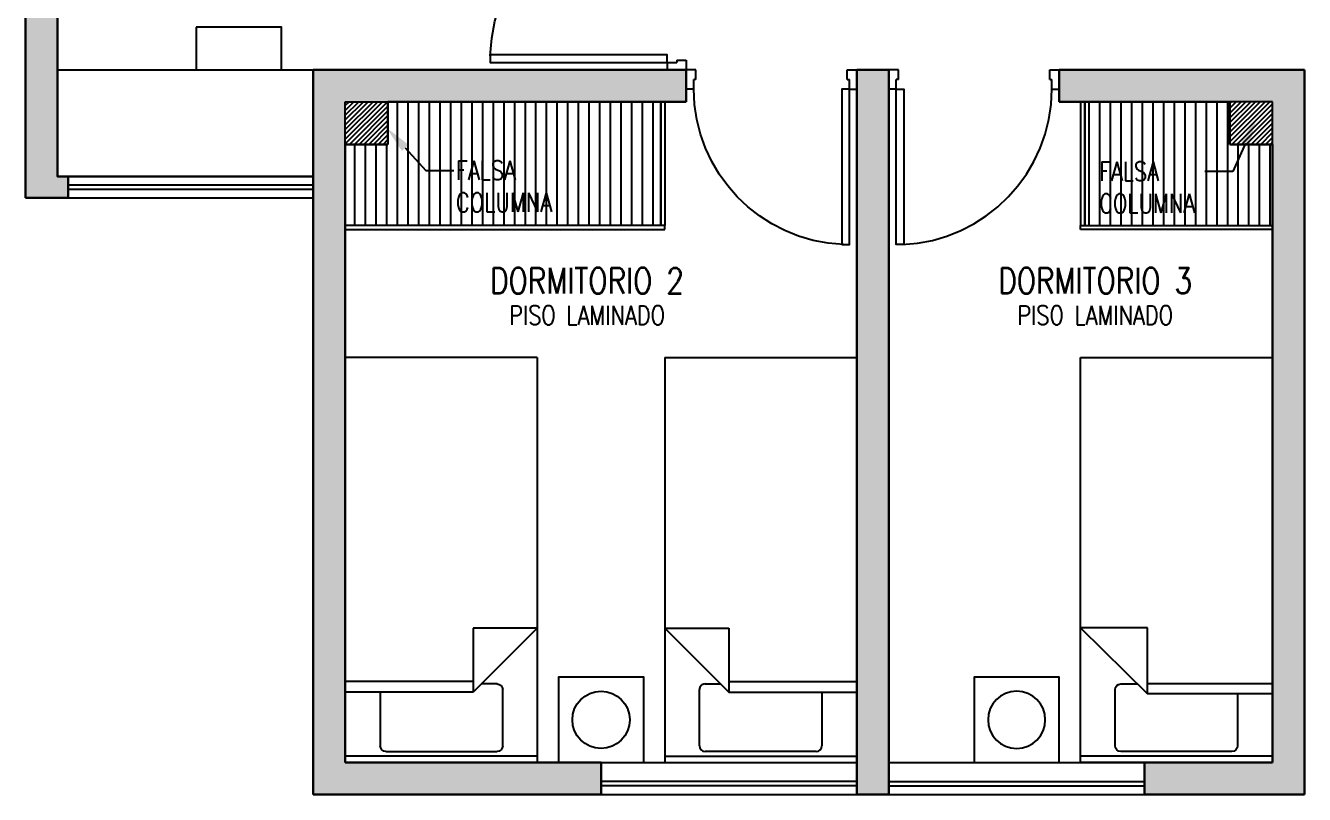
# Model space of a CAD drawing. Header units: millimetres. Extents: x 98 to 155, y -181 to 127.
# Drawn here: x 101.64 to 107.64, y 14.15 to 17.76 of the extents above; entities that cross this region are included whole.
import ezdxf
from ezdxf import colors
from ezdxf.entities.mleader import LeaderData, LeaderLine
from ezdxf.enums import TextEntityAlignment as Align
from ezdxf.math import Vec2, Vec3

# ---------------------------------------------------------------- set-up
doc = ezdxf.new("R2010")
doc.units = ezdxf.units.MM
doc.header["$LTSCALE"] = 15
doc.linetypes.add('HIDDEN2', pattern=[0.1875, 0.125, -0.0625])
doc.linetypes.add('X-REF_DP_Arquitectura$0$HIDDEN', pattern=[0.375, 0.25, -0.125])
doc.layers.get('0').update_dxf_attribs({"color": 250})
for name, color, linetype in [('A-HATCH', 250, 'Continuous'), ('A-MOBILIARIO', 250, 'Continuous'), ('A-MURO BAJO', 250, 'Continuous'), ('A-TEXTO-ACABADO PISO', 250, 'Continuous'), ('A_50_TextoAmbiente', 252, 'Continuous'), ('A_50_TextoIndicaciones', 250, 'Continuous'), ('A_50_Vigas', 250, 'X-REF_DP_Arquitectura$0$HIDDEN'), ('A_60_HatchEstructuras', 250, 'Continuous'), ('DLP_MOBILIARIO FIJO', 250, 'Continuous')]:
    doc.layers.add(name, color=color, linetype=linetype)
doc.layers.add('A-MUROS', color=252, linetype='Continuous', lineweight=30)
doc.layers.add('A_20_Estructuras', color=250, linetype='Continuous', lineweight=18)
doc.styles.add('ROMANS', font='romans.shx', dxfattribs={"width": 0.8})

# ---------------------------------------------------------------- blocks, each defined once
blk = doc.blocks.new('EF-TP')
at = {"layer": 'A_60_HatchEstructuras'}
h = blk.add_hatch(color=256, dxfattribs=at)
h.dxf.hatch_style = 1
h.paths.add_polyline_path([(-1.2, -7), (1.6, -7), (1.6, -7.6), (1.75, -7.6), (1.75, -7), (4.5, -7), (4.5, -9.55), (4.65, -9.55), (4.65, -7), (7.5001, -7), (7.5001, -6.85), (4.65, -6.85), (4.65, -4.3), (4.5, -4.3), (4.5, -6.85), (1.75, -6.85), (1.75, -6.25), (1.6, -6.25), (1.6, -6.85), (-1.2, -6.85), (-1.2, -2.9), (-1.15, -2.9), (-1.15, -2.8), (-1.35, -2.8), (-1.35, -11.05), (-1.15, -11.05), (-1.15, -10.95), (-1.2, -10.95)])
h.paths.add_polyline_path([(1.75, -8.35), (1.6, -8.35), (1.6, -9.55), (3.75, -9.55), (3.75, -9.4), (3.3, -9.4), (3.3, -7.8), (3.1, -7.8), (3.1, -9.4), (1.75, -9.4)], flags=17)
h.paths.add_polyline_path([(3.3, -4.45), (3.75, -4.45), (3.75, -4.3), (1.6, -4.3), (1.6, -5.5), (1.7468, -5.5), (1.75, -5.5), (1.75, -4.45), (3.1, -4.45), (3.1, -6.05), (3.3, -6.05)], flags=17)
h = blk.add_hatch(color=256, dxfattribs=at)
h.dxf.hatch_style = 1
h.paths.add_polyline_path([(1.75, -10.45), (0, -10.45), (0, -13.85), (1.35, -13.85), (1.35, -13.7), (0.15, -13.7), (0.15, -10.6), (1.75, -10.6)])
h.paths.add_polyline_path([(2.7, -10.45), (2.55, -10.45), (2.55, -13.85), (2.7, -13.85)])
h.paths.add_polyline_path([(4.65, -10.45), (3.5, -10.45), (3.5, -10.6), (4.5, -10.6), (4.5, -13.7), (3.9, -13.7), (3.9, -13.85), (4.65, -13.85)])
at = {"layer": 'A_20_Estructuras'}
blk.add_lwpolyline([(-1.35, -2.8), (-1.35, -11.05), (-1.15, -11.05), (-1.15, -10.95), (-1.2, -10.95), (-1.2, -7), (1.6, -7), (1.6, -7.6), (1.75, -7.6), (1.75, -7), (4.5, -7), (4.5, -9.55), (4.65, -9.55), (4.65, -7), (7.5001, -7), (7.5001, -6.85)], dxfattribs=at)
for points in [[(1.75, -10.45), (0, -10.45), (0, -13.85), (1.35, -13.85), (1.35, -13.7), (0.15, -13.7), (0.15, -10.6), (1.75, -10.6)], [(2.7, -10.45), (2.55, -10.45), (2.55, -13.85), (2.7, -13.85)], [(4.65, -10.45), (3.5, -10.45), (3.5, -10.6), (4.5, -10.6), (4.5, -13.7), (3.9, -13.7), (3.9, -13.85), (4.65, -13.85)]]:
    blk.add_lwpolyline(points, close=True, dxfattribs=at)
at = {"layer": 'A_50_Vigas'}
for p, q in [((-1.15, -11.05), (0, -11.05)), ((1.35, -13.85), (2.55, -13.85)), ((2.7, -13.85), (3.9, -13.85))]:
    blk.add_line(p, q, dxfattribs=at)
blk = doc.blocks.new('pisos superiores')
at = {"layer": 'A-MOBILIARIO'}
blk.add_lwpolyline([(-25.6, -9.975), (-25.6, -10.475), (-26.8001, -10.475), (-26.8001, -9.975)], close=True, dxfattribs=at)
at = {"layer": 'A-MUROS'}
for p, q in [((-26.95, -2.325, 0), (-26.95, -10.575, 0)), ((-26.95, -10.575, 0), (-26.75, -10.575, 0))]:
    blk.add_line(p, q, dxfattribs=at)
at = {"layer": 'A-MUROS', "elevation": 0}
blk.add_lwpolyline([(-26.75, -10.575), (-26.75, -10.475), (-26.8, -10.475), (-26.8, -6.525)], dxfattribs=at)
blk = doc.blocks.new('A$C77AB7FBD')
at = {"linetype": 'Continuous'}
for p, q in [((0, 0), (0, 1.9)), ((0.9, 1.9), (0, 1.9)), ((0.9, 1.87), (0, 1.87)), ((0.9, 0), (0.9, 1.9)), ((0.164, 1.57), (0.164, 1.8219)), ((0.1908, 1.8487), (0.7119, 1.8487)), ((0.7386, 1.8219), (0.7386, 1.5585)), ((0.6, 1.57), (0, 1.57)), ((0.6, 1.27), (0.6, 1.57)), ((0.9, 1.27), (0.6, 1.57)), ((0.6, 1.52), (0, 1.52)), ((0.7119, 1.5317), (0.6383, 1.5317)), ((0.9, 1.27), (0.6, 1.27)), ((0.9, 0), (0, 0))]:
    blk.add_line(p, q, dxfattribs=at)
for centre, start, end in [((0.1908, 1.8219), 90, 180), ((0.7119, 1.8219), 0, 90), ((0.7119, 1.5585), 270, 0)]:
    blk.add_arc(centre, 0.0267, start, end, dxfattribs=at)
blk = doc.blocks.new('A$C2EBA15F5')
blk.add_lwpolyline([(0, 0.4), (0, 0), (0.4, 0), (0.4, 0.4)], close=True)
blk.add_circle((0.2, 0.2), 0.1344)
blk = doc.blocks.new('CAMA PROYECCION')
for p, q in [((37.495, 40.6423, 0), (37.495, 38.771, 0)), ((38.3949, 40.6423, 0), (37.495, 40.6423, 0)), ((38.3949, 38.771, 0), (38.3949, 40.6423, 0)), ((38.0806, 39.3741, 0), (38.3949, 39.3741, 0)), ((38.3949, 39.3741, 0), (38.0806, 39.0644, 0)), ((38.0806, 39.0644, 0), (38.0806, 39.3741, 0)), ((38.0806, 39.1133, 0), (37.495, 39.1133, 0)), ((37.495, 39.0644, 0), (38.0806, 39.0644, 0)), ((37.659, 39.0644, 0), (37.659, 38.8203, 0)), ((38.2069, 39.1106, 0), (38.1275, 39.1106, 0)), ((38.2336, 38.8203, 0), (38.2336, 39.0838, 0)), ((37.495, 38.7423, 0), (37.495, 38.9974, 0)), ((38.3949, 38.7423, 0), (38.3949, 38.9974, 0)), ((37.495, 38.771, 0), (38.3949, 38.771, 0)), ((37.6857, 38.7936, 0), (38.2069, 38.7936, 0)), ((37.495, 38.7423, 0), (38.3949, 38.7423, 0))]:
    blk.add_line(p, q)
at = {"elevation": 0}
blk.add_lwpolyline([(38.495, 38.7423), (38.495, 39.1423), (38.895, 39.1423), (38.895, 38.7423)], close=True, dxfattribs=at)
blk.add_circle((38.695, 38.9423, 0), 0.1344)
for centre, start, end in [((38.2069, 39.0838, 0), 0, 90), ((37.6857, 38.8203, 0), 180, 270), ((38.2069, 38.8203, 0), 270, 0)]:
    blk.add_arc(centre, 0.0267, start, end)
blk = doc.blocks.new('*U145')
for p, q in [((0.01, 0.855), (0.01, 0.9)), ((0.055, 0.855), (0.01, 0.855)), ((0.1, 0.865), (0.055, 0.865)), ((0.055, 0.855), (0.055, 0.865)), ((0.1, 0.865), (0.1, 0.9)), ((0.055, 0.045), (0.01, 0.045)), ((0.01, 0.045), (0.01, 0)), ((0.055, 0.045), (0.055, 0.035)), ((0.1, 0.035), (0.055, 0.035)), ((0.1, 0.035), (0.1, 0))]:
    blk.add_line(p, q)
blk.add_lwpolyline([(0.93, 0.07), (0.93, 0.035), (0.1, 0.035), (0.1, 0.07)], close=True)
at = {"linetype": 'HIDDEN2'}
blk.add_arc((0.0995, 0.0339), 0.8311, 2.23015, 89.96723, dxfattribs=at)
blk = doc.blocks.new('*U144')
for p, q in [((0.01, 0.755), (0.01, 0.8)), ((0.1, 0.765), (0.1, 0.8)), ((0.055, 0.755), (0.01, 0.755)), ((0.1, 0.765), (0.055, 0.765)), ((0.055, 0.755), (0.055, 0.765)), ((0.055, 0.045), (0.01, 0.045)), ((0.01, 0.045), (0.01, 0)), ((0.055, 0.045), (0.055, 0.035)), ((0.1, 0.035), (0.055, 0.035)), ((0.1, 0.035), (0.1, 0))]:
    blk.add_line(p, q)
blk.add_lwpolyline([(0.83, 0.07), (0.83, 0.035), (0.1, 0.035), (0.1, 0.07)], close=True)
at = {"linetype": 'HIDDEN2'}
blk.add_arc((0.0996, 0.034), 0.731, 2.23015, 89.96723, dxfattribs=at)
blk = doc.blocks.new('DPTO 65')
at = {"layer": 'A-HATCH'}
h = blk.add_hatch(dxfattribs=at)
h.set_pattern_fill('ANSI31', color=256, scale=0.005)
h.set_pattern_definition([(45, (-52.640968, -4.05), (-0.01122532, 0.01122532), [])])
h.paths.add_polyline_path([(-5.85, 3.95), (-5.65, 3.95), (-5.65, 3.75), (-5.85, 3.75)])
h = blk.add_hatch(dxfattribs=at)
h.set_pattern_fill('ANSI31', color=256, scale=0.005)
h.set_pattern_definition([(45, (-50.050001, -4.05), (-0.01122532, 0.01122532), [])])
h.paths.add_polyline_path([(-1.5, 3.95), (-1.7, 3.95), (-1.7, 3.75), (-1.5, 3.75)])
at = {"layer": 'DLP_MOBILIARIO FIJO'}
h = blk.add_hatch(dxfattribs=at)
h.set_pattern_fill('_USER', color=256, scale=0.05, angle=270, pattern_type=0)
h.set_pattern_definition([(270, (-65.03, 33.379965), (0.05, -9e-18), [])])
h.paths.add_polyline_path([(-5.85, 4.33), (-4.97, 4.33), (-4.97, 3.75), (-5.65, 3.75), (-5.65, 3.95), (-5.85, 3.95)])
h = blk.add_hatch(dxfattribs=at)
h.set_pattern_fill('_USER', color=256, scale=0.05, angle=270, pattern_type=0)
h.set_pattern_definition([(270, (-9542.434857, -4941.215817), (0.05, -9e-18), [])])
h.paths.add_polyline_path([(-1.5, 4.33), (-1.5, 3.95), (-1.7, 3.95), (-1.7, 3.75), (-2.98, 3.75), (-2.98, 4.33)])
at = {"layer": 'A-MOBILIARIO'}
blk.add_lwpolyline([(-0.8, 3.4), (-0.8, 3.6), (-1.2, 3.6), (-1.2, 3.4)], close=True, dxfattribs=at)
at = {"layer": 'A-MURO BAJO'}
for p, q in [((-4.05, 7), (-5.25, 7)), ((-2.7, 7), (-3.9, 7)), ((-4.05, 6.85), (-5.25, 6.85)), ((-2.7, 6.85), (-3.9, 6.85)), ((-0.2, 4.2), (-1.35, 4.2)), ((-0.2, 4.1), (-1.35, 4.1))]:
    blk.add_line(p, q, dxfattribs=at)
at = {"layer": 'A-MUROS'}
for p, q in [((-6, 7), (-5.25, 7)), ((-6, 3.6), (-6, 7)), ((-5.25, 6.85), (-5.25, 7)), ((-4.05, 7), (-3.9, 7)), ((-4.05, 3.6), (-4.05, 7)), ((-3.9, 3.6), (-3.9, 7)), ((-2.7, 7), (-1.35, 7)), ((-2.7, 6.85), (-2.7, 7)), ((-1.35, 3.6), (-1.35, 7)), ((-5.85, 6.85), (-5.25, 6.85)), ((-5.85, 3.95), (-5.85, 6.85)), ((-2.7, 6.85), (-1.5, 6.85)), ((-1.5, 3.95), (-1.5, 6.85)), ((-5.65, 3.95), (-5.85, 3.95)), ((-5.65, 3.75), (-5.65, 3.95)), ((-1.7, 3.75), (-1.7, 3.95)), ((-1.7, 3.95), (-1.5, 3.95)), ((-5.65, 3.75), (-4.85, 3.75)), ((-4.85, 3.6), (-4.85, 3.75)), ((-3.1, 3.75), (-1.7, 3.75)), ((-3.1, 3.6), (-3.1, 3.75)), ((-6, 3.6), (-4.85, 3.6)), ((-4.05, 3.6), (-3.9, 3.6)), ((-3.1, 3.6), (-1.35, 3.6))]:
    blk.add_line(p, q, dxfattribs=at)
at = {"layer": 'DLP_MOBILIARIO FIJO'}
for p, q in [((-4.05, 6.96), (-5.25, 6.96)), ((-4.05, 6.94), (-5.25, 6.94)), ((-3.9, 6.96), (-2.7, 6.96)), ((-3.9, 6.94), (-2.7, 6.94)), ((-0.2, 4.16), (-1.35, 4.16)), ((-0.2, 4.14), (-1.35, 4.14))]:
    blk.add_line(p, q, dxfattribs=at)
at = {"layer": 'DLP_MOBILIARIO FIJO', "elevation": 0}
for points in [[(-4.95, 4.35), (-4.95, 4.33), (-5.85, 4.33), (-5.85, 4.35)], [(-4.97, 3.75), (-4.95, 3.75), (-4.95, 4.33), (-4.97, 4.33)], [(-3, 4.35), (-3, 4.33), (-1.5, 4.33), (-1.5, 4.35)], [(-2.98, 3.75), (-3, 3.75), (-3, 4.33), (-2.98, 4.33)]]:
    blk.add_lwpolyline(points, close=True, dxfattribs=at)
at = {"layer": 'DLP_MOBILIARIO FIJO'}
for points in [[(-5.85, 3.75), (-4.97, 3.75), (-4.97, 4.33), (-5.85, 4.33)], [(-1.5, 3.75), (-2.98, 3.75), (-2.98, 4.33), (-1.5, 4.33)]]:
    blk.add_lwpolyline(points, close=True, dxfattribs=at)
at = {"layer": 'A-MOBILIARIO'}
for name, p, xscale, rotation in [('CAMA PROYECCION', (-43.345, 45.5923, 0), -1, 180), ('*U144', (-3.9, 3.59), -1.000000000000016, 270), ('*U145', (-3.11, 3.6), -1, 180)]:
    blk.add_blockref(name, p, dxfattribs=dict(at, xscale=xscale, rotation=rotation))
blk.add_blockref('A$C77AB7FBD', (-3.9, 4.95), dxfattribs=at)
at = {"layer": 'A-MOBILIARIO', "extrusion": (0, 0, -1), "xscale": -1, "zscale": -1}
blk.add_blockref('A$C2EBA15F5', (2.9, 6.45), dxfattribs=at)
at = {"layer": 'A-MOBILIARIO', "xscale": -1}
blk.add_blockref('A$C77AB7FBD', (-1.5, 4.95), dxfattribs=at)
at = {"layer": 'A-MOBILIARIO', "rotation": 90}
blk.add_blockref('*U144', (-4.05, 3.59), dxfattribs=at)

msp = doc.modelspace()

# ---------------------------------------------------------------- block references
msp.add_blockref('EF-TP', (102.9901, 27.9977))
at = {"layer": 'A-MURO BAJO'}
msp.add_blockref('pisos superiores', (128.5901, 27.523), dxfattribs=at)

# ---------------------------------------------------------------- texts
at = {"layer": 'A-TEXTO-ACABADO PISO', "char_height": 0.09, "attachment_point": 2, "rotation": 0.00002, "style": 'ROMANS'}
for insert in [(104.2744, 16.4412), (106.6583, 16.4412)]:
    msp.add_mtext_dynamic_manual_height_columns('PISO LAMINADO', width=1.20225, gutter_width=12.5, heights=[0], dxfattribs=dict(at, insert=insert))
at = {"layer": 'A_50_TextoAmbiente', "style": 'ROMANS', "width": 0.8}
for s, p in [('DORMITORIO 2', (104.2742, 16.4981)), ('DORMITORIO 3', (106.6585, 16.4981))]:
    msp.add_text(s, height=0.12, dxfattribs=at).set_placement(p, align=Align.CENTER)

# ---------------------------------------------------------------- leaders
at = {"layer": 'A_50_TextoIndicaciones'}
ml = msp.add_multileader_mtext('Standard', dxfattribs=at)
ml.set_content('FALSA COLUMNA', color=256, style='ROMANS')
ml.set_leader_properties(color=7)
ml.build(insert=Vec2(0, 0))
ml.multileader.update_dxf_attribs({"dogleg_length": 1.3073, "arrow_head_size": 0.13, "scale": 0.1})
ctx = ml.context
ctx.base_point, ctx.scale, ctx.char_height, ctx.arrow_head_size, ctx.landing_gap_size, ctx.plane_origin = Vec3(106.6667, 17.0714), 0.1, 0.09, 0.13, 0.01, Vec3(106.4522, 16.0881)
notes = []
notes.append((ctx, [(1, (1, 1, 0), (107.3043, 17.0714), (-1, 0), 0.1307, [(0, [(107.4154, 17.3235)], 0, [])])]))
ctx.mtext.insert, ctx.mtext.width, ctx.mtext.defined_height, ctx.mtext.flow_direction = Vec3(106.6767, 17.1164), 0.532149, 0.5349, 5
ml = msp.add_multileader_mtext('Standard', dxfattribs=at)
ml.set_content('FALSA COLUMNA', color=256, style='ROMANS')
ml.set_leader_properties(color=7)
ml.build(insert=Vec2(0, 0))
ml.multileader.update_dxf_attribs({"dogleg_length": 1.3073, "arrow_head_size": 0.13, "scale": 0.1})
ctx = ml.context
ctx.base_point, ctx.scale, ctx.char_height, ctx.arrow_head_size, ctx.landing_gap_size, ctx.plane_origin = Vec3(103.6495, 17.0761), 0.1, 0.09, 0.13, 0.01, Vec3(103.435, 16.0928)
notes.append((ctx, [(0, (1, 1, 0), (103.5188, 17.0761), (1, 0), 0.1307, [(0, [(103.3327, 17.2771)], 0, [])])]))
ctx.mtext.insert, ctx.mtext.width, ctx.mtext.defined_height, ctx.mtext.flow_direction = Vec3(103.6595, 17.1211), 0.532149, 0.5349, 5
for ctx, leaders in notes:
    for number, flags, end, landing, length, lines in leaders:
        leader = LeaderData()
        leader.index, (leader.has_last_leader_line, leader.has_dogleg_vector, leader.attachment_direction) = number, flags
        leader.last_leader_point, leader.dogleg_vector, leader.dogleg_length = Vec3(end), Vec3(landing), length
        for number, points, colour, breaks in lines:
            line = LeaderLine()
            line.index, line.vertices, line.color, line.breaks = number, Vec3.list(points), colors.encode_raw_color(colour), breaks
            leader.lines.append(line)
        ctx.leaders.append(leader)

# ---------------------------------------------------------------- next in the draw order: block references
at = {"rotation": 180}
msp.add_blockref('DPTO 65', (101.6401, 21.148), dxfattribs=at)

doc.saveas('drawing.dxf')
